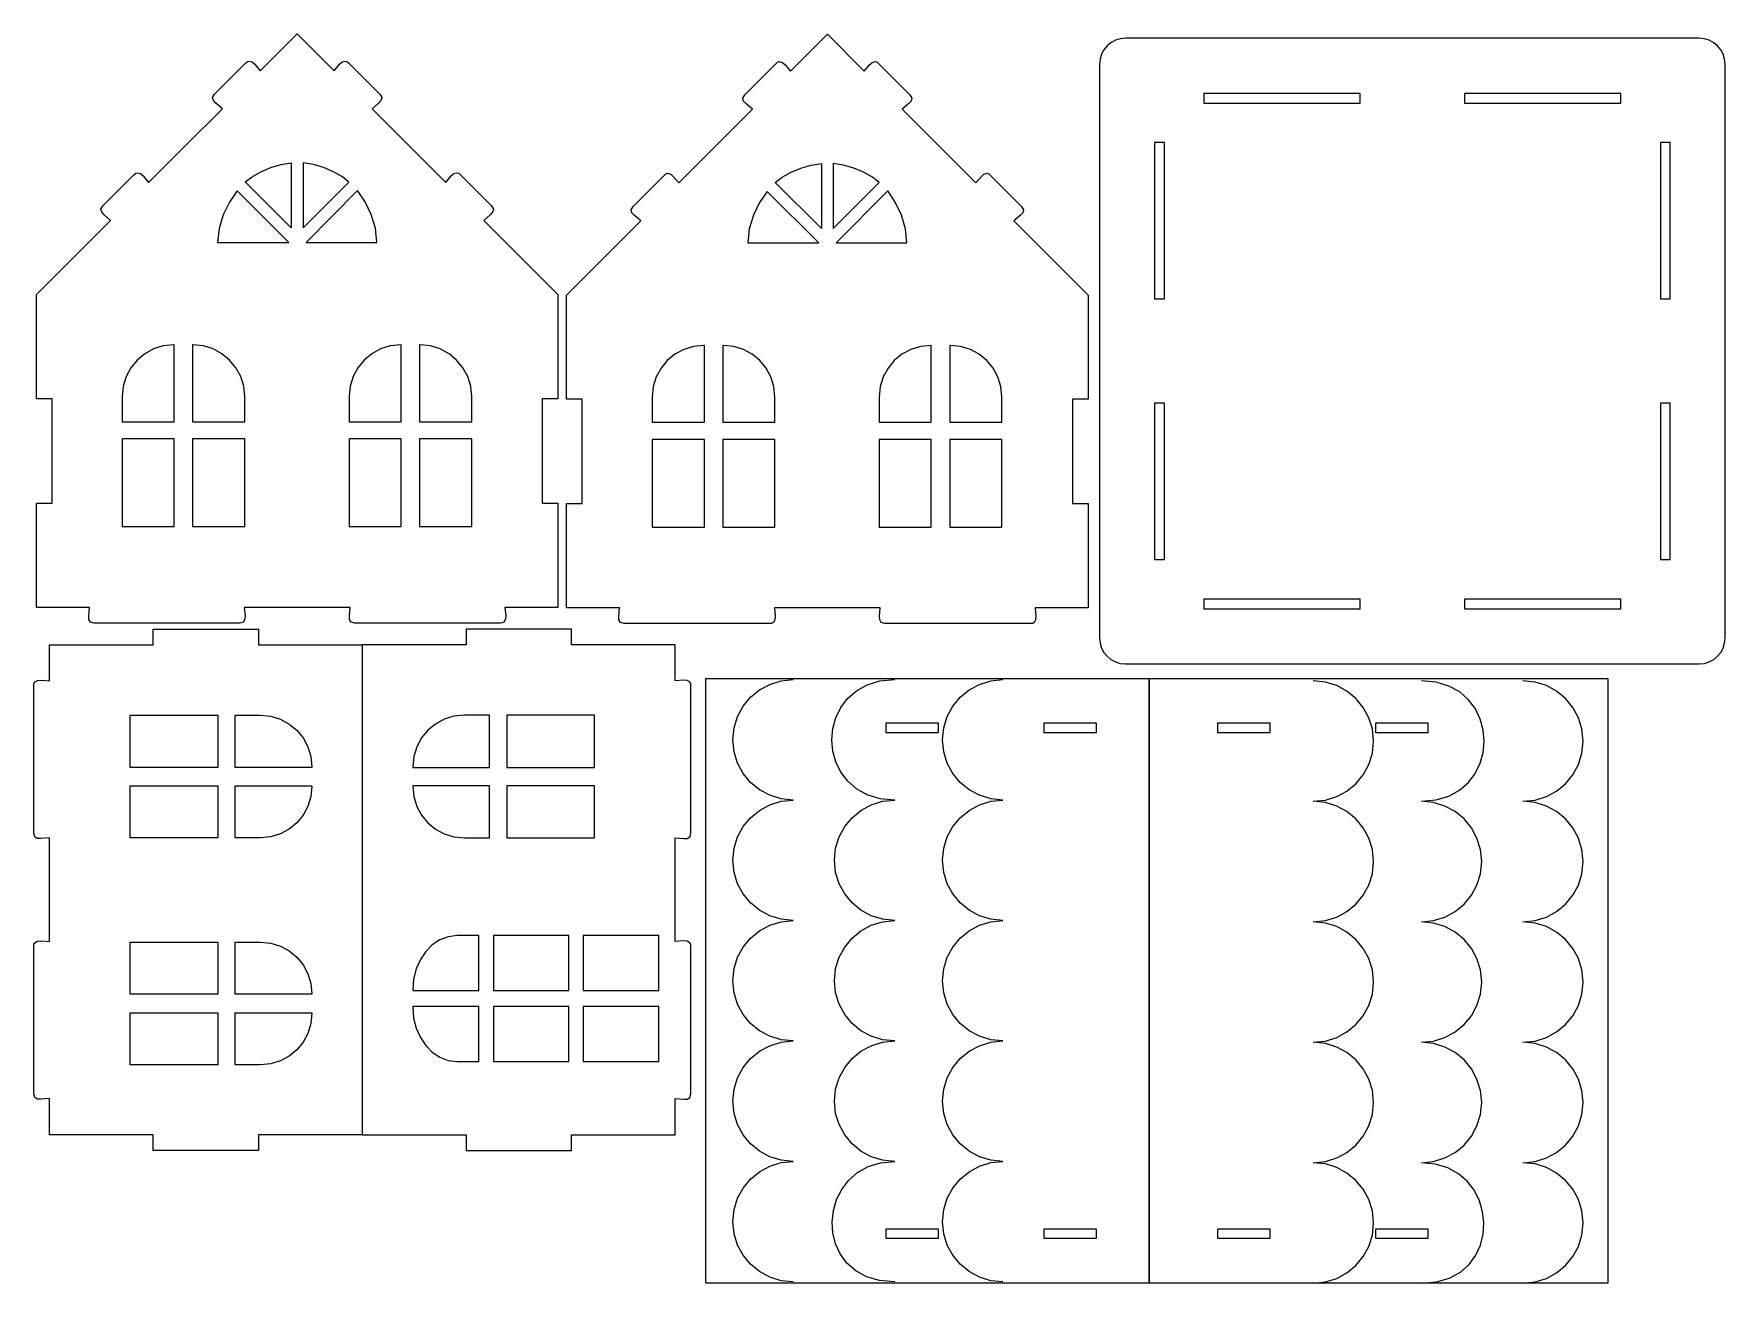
# Model space of a CAD drawing. Header units: millimetres. Extents: x -191 to 328, y 216 to 599.
import ezdxf

# ---------------------------------------------------------------- set-up
doc = ezdxf.new("R2010")
doc.units = ezdxf.units.MM
doc.layers.add('Layer 1', color=18, linetype='Continuous', true_color=0x000000)

msp = doc.modelspace()

# ---------------------------------------------------------------- linework, layer by layer
at = {"layer": 'Layer 1'}
for p, q in [((-121.09, 588.1), (-109.77, 599.41)), ((-109.77, 599.41), (-98.46, 588.1)), ((41.58, 587.94), (52.9, 599.26)), ((52.9, 599.26), (64.21, 587.94)), ((141.29, 597.42), (139.94, 596.68)), ((142.8, 597.89), (141.29, 597.42)), ((144.41, 598.05), (142.8, 597.89)), ((320.41, 598.05), (144.41, 598.05)), ((322.02, 597.89), (320.41, 598.05)), ((323.52, 597.42), (322.02, 597.89)), ((324.88, 596.68), (323.52, 597.42)), ((136.57, 591.66), (136.41, 590.05)), ((137.04, 593.16), (136.57, 591.66)), ((137.77, 594.52), (137.04, 593.16)), ((138.75, 595.71), (137.77, 594.52)), ((139.94, 596.68), (138.75, 595.71)), ((326.06, 595.71), (324.88, 596.68)), ((327.04, 594.52), (326.06, 595.71)), ((327.78, 593.16), (327.04, 594.52)), ((328.24, 591.66), (327.78, 593.16)), ((328.41, 590.05), (328.24, 591.66)), ((-135.11, 580.86), (-125.49, 590.49)), ((-125.49, 590.49), (-125.05, 590.89)), ((-125.05, 590.89), (-124.52, 591.07)), ((-124.52, 591.07), (-124.51, 591.07)), ((-124.51, 591.07), (-123.56, 590.8)), ((-123.56, 590.8), (-122.75, 590.09)), ((-122.75, 590.09), (-121.09, 588.1)), ((-98.46, 588.1), (-96.79, 590.09)), ((-96.79, 590.09), (-95.99, 590.8)), ((-95.99, 590.8), (-95.03, 591.07)), ((-95.03, 591.07), (-95.02, 591.07)), ((-95.02, 591.07), (-94.5, 590.89)), ((-94.5, 590.89), (-94.06, 590.49)), ((-94.06, 590.49), (-84.43, 580.86)), ((27.56, 580.71), (37.18, 590.33)), ((37.18, 590.33), (37.62, 590.73)), ((37.62, 590.73), (38.15, 590.91)), ((38.15, 590.91), (38.16, 590.91)), ((38.16, 590.91), (39.11, 590.65)), ((39.11, 590.65), (39.92, 589.93)), ((39.92, 589.93), (41.58, 587.94)), ((64.21, 587.94), (65.87, 589.93)), ((65.87, 589.93), (66.68, 590.65)), ((66.68, 590.65), (67.63, 590.91)), ((67.63, 590.91), (67.65, 590.91)), ((67.65, 590.91), (68.17, 590.73)), ((68.17, 590.73), (68.61, 590.33)), ((68.61, 590.33), (78.24, 580.71)), ((136.41, 590.05), (136.41, 414.05)), ((328.41, 414.05), (328.41, 590.05)), ((-144.05, 565.13), (-132.74, 576.44)), ((-135.72, 579.84), (-135.11, 580.86)), ((-135.72, 579.83), (-135.72, 579.84)), ((-135.47, 578.94), (-135.72, 579.83)), ((-134.75, 578.15), (-135.47, 578.94)), ((-132.74, 576.44), (-134.75, 578.15)), ((-84.8, 578.15), (-86.81, 576.44)), ((-86.81, 576.44), (-75.49, 565.13)), ((-84.08, 578.94), (-84.8, 578.15)), ((-84.43, 580.86), (-83.82, 579.84)), ((-83.82, 579.83), (-84.08, 578.94)), ((-83.82, 579.84), (-83.82, 579.83)), ((18.61, 564.98), (29.93, 576.29)), ((26.94, 579.69), (27.56, 580.71)), ((26.94, 579.68), (26.94, 579.69)), ((27.2, 578.78), (26.94, 579.68)), ((27.92, 578), (27.2, 578.78)), ((29.93, 576.29), (27.92, 578)), ((77.87, 578), (75.86, 576.29)), ((75.86, 576.29), (87.18, 564.98)), ((78.59, 578.78), (77.87, 578)), ((78.24, 580.71), (78.85, 579.69)), ((78.85, 579.68), (78.59, 578.78)), ((78.85, 579.69), (78.85, 579.68)), ((216.41, 581.15), (168.41, 581.15)), ((168.41, 581.15), (168.41, 578.15)), ((168.41, 578.15), (216.41, 578.15)), ((216.41, 578.15), (216.41, 581.15)), ((296.41, 581.15), (248.41, 581.15)), ((248.41, 581.15), (248.41, 578.15)), ((248.41, 578.15), (296.41, 578.15)), ((296.41, 578.15), (296.41, 581.15)), ((153.31, 566.05), (153.31, 518.05)), ((156.31, 566.05), (153.31, 566.05)), ((156.31, 518.05), (156.31, 566.05)), ((308.51, 566.05), (308.51, 518.05)), ((311.51, 566.05), (308.51, 566.05)), ((311.51, 518.05), (311.51, 566.05)), ((-155.37, 553.82), (-144.05, 565.13)), ((-75.49, 565.13), (-64.18, 553.82)), ((7.3, 553.66), (18.61, 564.98)), ((87.18, 564.98), (98.49, 553.66)), ((-169.39, 546.58), (-159.77, 556.21)), ((-159.77, 556.21), (-159.33, 556.61)), ((-159.33, 556.61), (-158.8, 556.79)), ((-158.8, 556.79), (-158.79, 556.79)), ((-158.79, 556.79), (-157.84, 556.52)), ((-157.84, 556.52), (-157.03, 555.81)), ((-157.03, 555.81), (-155.37, 553.82)), ((-125.75, 553.97), (-123.63, 555.53)), ((-123.63, 555.53), (-120.91, 557.11)), ((-120.91, 557.11), (-117.89, 558.37)), ((-117.89, 558.37), (-114.73, 559.28)), ((-114.73, 559.28), (-111.6, 559.8)), ((-111.6, 559.8), (-111.6, 559.8)), ((-111.6, 559.8), (-111.6, 539.83)), ((-107.94, 559.81), (-107.94, 539.83)), ((-104.82, 559.29), (-107.94, 559.81)), ((-101.66, 558.37), (-104.82, 559.29)), ((-98.63, 557.11), (-101.66, 558.37)), ((-95.91, 555.53), (-98.63, 557.11)), ((-93.89, 553.93), (-95.91, 555.53)), ((-64.18, 553.82), (-62.51, 555.81)), ((-62.51, 555.81), (-61.71, 556.52)), ((-61.71, 556.52), (-60.75, 556.79)), ((-60.75, 556.79), (-60.74, 556.79)), ((-60.74, 556.79), (-60.22, 556.61)), ((-60.22, 556.61), (-59.78, 556.21)), ((-59.78, 556.21), (-50.15, 546.58)), ((-6.72, 546.43), (2.9, 556.05)), ((2.9, 556.05), (3.34, 556.45)), ((3.34, 556.45), (3.87, 556.63)), ((3.87, 556.63), (3.88, 556.63)), ((3.88, 556.63), (4.83, 556.37)), ((4.83, 556.37), (5.64, 555.65)), ((5.64, 555.65), (7.3, 553.66)), ((36.92, 553.81), (39.04, 555.38)), ((39.04, 555.38), (41.76, 556.96)), ((41.76, 556.96), (44.78, 558.22)), ((44.78, 558.22), (47.94, 559.12)), ((47.94, 559.12), (51.06, 559.65)), ((51.06, 559.65), (51.06, 559.65)), ((51.06, 559.65), (51.06, 539.68)), ((54.73, 559.66), (54.73, 539.68)), ((57.85, 559.13), (54.73, 559.66)), ((61.01, 558.22), (57.85, 559.13)), ((64.04, 556.96), (61.01, 558.22)), ((66.75, 555.38), (64.04, 556.96)), ((68.78, 553.78), (66.75, 555.38)), ((98.49, 553.66), (100.16, 555.65)), ((100.16, 555.65), (100.96, 556.37)), ((100.96, 556.37), (101.92, 556.63)), ((101.92, 556.63), (101.93, 556.63)), ((101.93, 556.63), (102.45, 556.45)), ((102.45, 556.45), (102.89, 556.05)), ((102.89, 556.05), (112.52, 546.43)), ((-128.23, 551.18), (-130.56, 547.77)), ((-112.37, 535.41), (-128.23, 551.18)), ((-111.6, 539.83), (-125.75, 553.97)), ((-107.94, 539.83), (-93.89, 553.93)), ((-91.23, 551.34), (-107.05, 535.4)), ((-93.89, 553.93), (-93.89, 553.93)), ((-88.91, 547.9), (-91.23, 551.34)), ((34.44, 551.03), (32.1, 547.61)), ((50.3, 535.26), (34.44, 551.03)), ((51.06, 539.68), (36.92, 553.81)), ((54.73, 539.68), (68.78, 553.78)), ((71.44, 551.19), (55.62, 535.25)), ((68.78, 553.78), (68.78, 553.78)), ((73.76, 547.75), (71.44, 551.19)), ((-170.01, 545.55), (-170, 545.56)), ((-169.75, 544.66), (-170.01, 545.55)), ((-170, 545.56), (-169.39, 546.58)), ((-130.56, 547.77), (-132.46, 543.89)), ((-87.04, 543.96), (-88.91, 547.9)), ((-50.15, 546.58), (-49.54, 545.56)), ((-49.54, 545.55), (-49.8, 544.66)), ((-49.54, 545.56), (-49.54, 545.55)), ((-7.34, 545.41), (-6.72, 546.43)), ((-7.34, 545.4), (-7.34, 545.41)), ((-7.08, 544.5), (-7.34, 545.4)), ((32.1, 547.61), (30.2, 543.73)), ((75.63, 543.81), (73.76, 547.75)), ((112.52, 546.43), (113.13, 545.41)), ((113.13, 545.4), (112.87, 544.5)), ((113.13, 545.41), (113.13, 545.4)), ((-178.33, 530.85), (-167.02, 542.16)), ((-169.03, 543.87), (-169.75, 544.66)), ((-167.02, 542.16), (-169.03, 543.87)), ((-132.46, 543.89), (-133.74, 539.71)), ((-85.79, 539.74), (-87.04, 543.96)), ((-50.52, 543.87), (-52.53, 542.16)), ((-52.53, 542.16), (-41.21, 530.85)), ((-49.8, 544.66), (-50.52, 543.87)), ((-15.67, 530.7), (-4.35, 542.01)), ((-6.36, 543.72), (-7.08, 544.5)), ((-4.35, 542.01), (-6.36, 543.72)), ((30.2, 543.73), (28.93, 539.56)), ((76.88, 539.58), (75.63, 543.81)), ((112.15, 543.72), (110.14, 542.01)), ((110.14, 542.01), (121.46, 530.7)), ((112.87, 544.5), (112.15, 543.72)), ((-133.74, 539.71), (-134.21, 535.41)), ((-134.21, 535.41), (-112.37, 535.41)), ((-112.37, 535.41), (-112.37, 535.41)), ((-107.05, 535.4), (-85.34, 535.41)), ((-85.34, 535.41), (-85.79, 539.74)), ((-85.34, 535.41), (-85.34, 535.41)), ((28.93, 539.56), (28.46, 535.26)), ((28.46, 535.26), (50.3, 535.26)), ((50.3, 535.26), (50.3, 535.26)), ((55.62, 535.25), (77.33, 535.26)), ((77.33, 535.26), (76.88, 539.58)), ((77.33, 535.26), (77.33, 535.26)), ((-189.77, 519.41), (-178.33, 530.85)), ((-41.21, 530.85), (-29.77, 519.41)), ((-27.1, 519.26), (-15.67, 530.7)), ((-15.67, 530.7), (-15.67, 530.7)), ((121.46, 530.7), (132.9, 519.26)), ((-189.77, 487.41), (-189.77, 519.41)), ((-29.77, 519.41), (-29.77, 487.41)), ((-27.1, 487.26), (-27.1, 519.26)), ((132.9, 519.26), (132.9, 487.26)), ((153.31, 518.05), (156.31, 518.05)), ((308.51, 518.05), (311.51, 518.05)), ((-150.86, 503.62), (-153.83, 502.7)), ((-147.67, 503.94), (-150.86, 503.62)), ((-147.51, 503.94), (-147.67, 503.94)), ((-147.51, 503.94), (-147.51, 503.94)), ((-147.51, 480.39), (-147.51, 503.94)), ((-141.86, 503.94), (-141.86, 480.39)), ((-141.7, 503.94), (-141.86, 503.94)), ((-141.7, 503.94), (-141.7, 503.94)), ((-138.51, 503.62), (-141.7, 503.94)), ((-135.54, 502.7), (-138.51, 503.62)), ((-81.21, 503.62), (-84.18, 502.7)), ((-78.02, 503.94), (-81.21, 503.62)), ((-77.86, 503.94), (-78.02, 503.94)), ((-77.86, 503.94), (-77.86, 503.94)), ((-77.86, 480.39), (-77.86, 503.94)), ((-72.21, 503.94), (-72.21, 480.39)), ((-72.05, 503.94), (-72.21, 503.94)), ((-72.05, 503.94), (-72.05, 503.94)), ((-68.86, 503.62), (-72.05, 503.94)), ((-65.88, 502.7), (-68.86, 503.62)), ((11.81, 503.47), (8.83, 502.54)), ((15, 503.79), (11.81, 503.47)), ((15.16, 503.79), (15, 503.79)), ((15.16, 503.79), (15.16, 503.79)), ((15.16, 480.24), (15.16, 503.79)), ((20.81, 503.79), (20.81, 480.24)), ((20.97, 503.79), (20.81, 503.79)), ((20.97, 503.79), (20.97, 503.79)), ((24.16, 503.47), (20.97, 503.79)), ((27.13, 502.54), (24.16, 503.47)), ((81.46, 503.47), (78.49, 502.54)), ((84.65, 503.79), (81.46, 503.47)), ((84.81, 503.79), (84.65, 503.79)), ((84.81, 503.79), (84.81, 503.79)), ((84.81, 480.24), (84.81, 503.79)), ((90.46, 503.79), (90.46, 480.24)), ((90.62, 503.79), (90.46, 503.79)), ((90.62, 503.79), (90.62, 503.79)), ((93.81, 503.47), (90.62, 503.79)), ((96.78, 502.54), (93.81, 503.47)), ((-158.87, 499.3), (-160.8, 496.96)), ((-156.53, 501.24), (-158.87, 499.3)), ((-153.83, 502.7), (-156.53, 501.24)), ((-132.85, 501.24), (-135.54, 502.7)), ((-130.5, 499.3), (-132.85, 501.24)), ((-128.57, 496.96), (-130.5, 499.3)), ((-89.21, 499.3), (-91.15, 496.96)), ((-86.87, 501.24), (-89.21, 499.3)), ((-84.18, 502.7), (-86.87, 501.24)), ((-63.19, 501.24), (-65.88, 502.7)), ((-60.85, 499.3), (-63.19, 501.24)), ((-58.91, 496.96), (-60.85, 499.3)), ((3.8, 499.15), (1.86, 496.8)), ((6.14, 501.08), (3.8, 499.15)), ((8.83, 502.54), (6.14, 501.08)), ((29.82, 501.08), (27.13, 502.54)), ((32.16, 499.15), (29.82, 501.08)), ((34.1, 496.8), (32.16, 499.15)), ((73.45, 499.15), (71.52, 496.8)), ((75.8, 501.08), (73.45, 499.15)), ((78.49, 502.54), (75.8, 501.08)), ((99.47, 501.08), (96.78, 502.54)), ((101.82, 499.15), (99.47, 501.08)), ((103.75, 496.8), (101.82, 499.15)), ((-162.27, 494.26), (-163.19, 491.29)), ((-160.8, 496.96), (-162.27, 494.26)), ((-127.11, 494.26), (-128.57, 496.96)), ((-126.18, 491.29), (-127.11, 494.26)), ((-92.61, 494.26), (-93.54, 491.29)), ((-91.15, 496.96), (-92.61, 494.26)), ((-57.45, 494.26), (-58.91, 496.96)), ((-56.53, 491.29), (-57.45, 494.26)), ((0.4, 494.11), (-0.52, 491.14)), ((1.86, 496.8), (0.4, 494.11)), ((35.56, 494.11), (34.1, 496.8)), ((36.48, 491.14), (35.56, 494.11)), ((70.06, 494.11), (69.13, 491.14)), ((71.52, 496.8), (70.06, 494.11)), ((105.22, 494.11), (103.75, 496.8)), ((106.14, 491.14), (105.22, 494.11)), ((-163.19, 491.29), (-163.51, 488.1)), ((-163.51, 488.1), (-163.51, 480.39)), ((-125.86, 488.1), (-126.18, 491.29)), ((-125.86, 480.39), (-125.86, 488.1)), ((-93.54, 491.29), (-93.86, 488.1)), ((-93.86, 488.1), (-93.86, 480.39)), ((-56.21, 488.1), (-56.53, 491.29)), ((-56.21, 480.39), (-56.21, 488.1)), ((-0.52, 491.14), (-0.84, 487.95)), ((-0.84, 487.95), (-0.84, 480.24)), ((36.81, 487.95), (36.48, 491.14)), ((36.81, 480.24), (36.81, 487.95)), ((69.13, 491.14), (68.81, 487.95)), ((68.81, 487.95), (68.81, 480.24)), ((106.46, 487.95), (106.14, 491.14)), ((106.46, 480.24), (106.46, 487.95)), ((-184.97, 487.41), (-189.77, 487.41)), ((-184.97, 455.41), (-184.97, 487.41)), ((-34.57, 487.41), (-34.57, 455.41)), ((-29.77, 487.41), (-34.57, 487.41)), ((-22.3, 487.26), (-27.1, 487.26)), ((-22.3, 455.26), (-22.3, 487.26)), ((128.1, 487.26), (128.1, 455.26)), ((132.9, 487.26), (128.1, 487.26)), ((153.31, 486.05), (153.31, 438.05)), ((156.31, 486.05), (153.31, 486.05)), ((156.31, 438.05), (156.31, 486.05)), ((308.51, 486.05), (308.51, 438.05)), ((311.51, 486.05), (308.51, 486.05)), ((311.51, 438.05), (311.51, 486.05)), ((-163.51, 480.39), (-147.51, 480.39)), ((-141.86, 480.39), (-125.86, 480.39)), ((-93.86, 480.39), (-77.86, 480.39)), ((-72.21, 480.39), (-56.21, 480.39)), ((-0.84, 480.24), (15.16, 480.24)), ((20.81, 480.24), (36.81, 480.24)), ((68.81, 480.24), (84.81, 480.24)), ((90.46, 480.24), (106.46, 480.24)), ((-163.51, 475.1), (-163.51, 448.19)), ((-147.51, 475.1), (-163.51, 475.1)), ((-147.51, 448.19), (-147.51, 475.1)), ((-141.86, 475.1), (-141.86, 448.19)), ((-125.86, 475.1), (-141.86, 475.1)), ((-125.86, 448.19), (-125.86, 475.1)), ((-93.86, 475.1), (-93.86, 448.19)), ((-77.86, 475.1), (-93.86, 475.1)), ((-77.86, 448.19), (-77.86, 475.1)), ((-72.21, 475.1), (-72.21, 448.19)), ((-56.21, 475.1), (-72.21, 475.1)), ((-56.21, 448.19), (-56.21, 475.1)), ((-0.84, 474.95), (-0.84, 448.03)), ((15.16, 474.95), (-0.84, 474.95)), ((15.16, 448.03), (15.16, 474.95)), ((20.81, 474.95), (20.81, 448.03)), ((36.81, 474.95), (20.81, 474.95)), ((36.81, 448.03), (36.81, 474.95)), ((68.81, 474.95), (68.81, 448.03)), ((84.81, 474.95), (68.81, 474.95)), ((84.81, 448.03), (84.81, 474.95)), ((90.46, 474.95), (90.46, 448.03)), ((106.46, 474.95), (90.46, 474.95)), ((106.46, 448.03), (106.46, 474.95)), ((-189.77, 455.41), (-184.97, 455.41)), ((-189.77, 423.41), (-189.77, 455.41)), ((-34.57, 455.41), (-29.77, 455.41)), ((-29.77, 455.41), (-29.77, 423.41)), ((-27.1, 455.26), (-22.3, 455.26)), ((-27.1, 423.26), (-27.1, 455.26)), ((128.1, 455.26), (132.9, 455.26)), ((132.9, 455.26), (132.9, 423.26)), ((-163.51, 448.19), (-147.51, 448.19)), ((-141.86, 448.19), (-125.86, 448.19)), ((-93.86, 448.19), (-77.86, 448.19)), ((-72.21, 448.19), (-56.21, 448.19)), ((-0.84, 448.03), (15.16, 448.03)), ((20.81, 448.03), (36.81, 448.03)), ((68.81, 448.03), (84.81, 448.03)), ((90.46, 448.03), (106.46, 448.03)), ((153.31, 438.05), (156.31, 438.05)), ((308.51, 438.05), (311.51, 438.05)), ((216.41, 425.95), (168.41, 425.95)), ((168.41, 425.95), (168.41, 422.95)), ((216.41, 422.95), (216.41, 425.95)), ((296.41, 425.95), (248.41, 425.95)), ((248.41, 425.95), (248.41, 422.95)), ((296.41, 422.95), (296.41, 425.95)), ((-173.53, 423.41), (-189.77, 423.41)), ((-173.75, 420.78), (-173.53, 423.41)), ((-173.7, 419.72), (-173.75, 420.78)), ((-126.01, 423.41), (-125.78, 420.83)), ((-110.01, 423.41), (-126.01, 423.41)), ((-125.78, 420.83), (-125.85, 419.75)), ((-93.53, 423.41), (-110.01, 423.41)), ((-93.75, 420.78), (-93.53, 423.41)), ((-93.7, 419.72), (-93.75, 420.78)), ((-46.01, 423.41), (-45.78, 420.83)), ((-29.77, 423.41), (-46.01, 423.41)), ((-45.78, 420.83), (-45.85, 419.75)), ((-10.86, 423.26), (-27.1, 423.26)), ((-11.08, 420.63), (-10.86, 423.26)), ((-11.03, 419.57), (-11.08, 420.63)), ((36.66, 423.26), (36.89, 420.67)), ((52.66, 423.26), (36.66, 423.26)), ((36.89, 420.67), (36.82, 419.6)), ((69.14, 423.26), (52.66, 423.26)), ((68.92, 420.63), (69.14, 423.26)), ((68.97, 419.57), (68.92, 420.63)), ((116.66, 423.26), (116.89, 420.67)), ((132.9, 423.26), (116.66, 423.26)), ((116.89, 420.67), (116.82, 419.6)), ((168.41, 422.95), (216.41, 422.95)), ((248.41, 422.95), (296.41, 422.95)), ((-173.25, 418.91), (-173.7, 419.72)), ((-173.24, 418.9), (-173.25, 418.91)), ((-172.09, 418.61), (-173.24, 418.9)), ((-127.44, 418.61), (-172.09, 418.61)), ((-153.95, 416.76), (-121.63, 416.76)), ((-153.95, 411.96), (-153.95, 416.76)), ((-126.84, 418.64), (-127.44, 418.61)), ((-126.34, 418.88), (-126.84, 418.64)), ((-125.85, 419.75), (-126.34, 418.89)), ((-126.34, 418.89), (-126.34, 418.88)), ((-121.63, 416.76), (-121.63, 411.96)), ((-93.25, 418.91), (-93.7, 419.72)), ((-93.24, 418.9), (-93.25, 418.91)), ((-92.09, 418.61), (-93.24, 418.9)), ((-47.44, 418.61), (-92.09, 418.61)), ((-57.95, 416.76), (-57.95, 411.96)), ((-25.63, 416.76), (-57.95, 416.76)), ((-46.84, 418.64), (-47.44, 418.61)), ((-46.34, 418.88), (-46.84, 418.64)), ((-45.85, 419.75), (-46.34, 418.89)), ((-46.34, 418.89), (-46.34, 418.88)), ((-25.63, 411.96), (-25.63, 416.76)), ((-10.58, 418.75), (-11.03, 419.57)), ((-10.57, 418.75), (-10.58, 418.75)), ((-9.42, 418.46), (-10.57, 418.75)), ((35.23, 418.46), (-9.42, 418.46)), ((35.82, 418.48), (35.23, 418.46)), ((36.32, 418.73), (35.82, 418.48)), ((36.33, 418.74), (36.32, 418.73)), ((36.82, 419.6), (36.33, 418.74)), ((69.42, 418.75), (68.97, 419.57)), ((69.43, 418.75), (69.42, 418.75)), ((70.58, 418.46), (69.43, 418.75)), ((115.23, 418.46), (70.58, 418.46)), ((115.82, 418.48), (115.23, 418.46)), ((116.32, 418.73), (115.82, 418.48)), ((116.33, 418.74), (116.32, 418.73)), ((116.82, 419.6), (116.33, 418.74)), ((-185.79, 411.96), (-153.95, 411.96)), ((-185.79, 400.84), (-185.79, 411.96)), ((-121.63, 411.96), (-89.79, 411.96)), ((-89.79, 411.96), (-89.79, 261.56)), ((-57.95, 411.96), (-89.79, 411.96)), ((-89.79, 411.96), (-89.79, 261.56)), ((6.21, 411.96), (-25.63, 411.96)), ((6.21, 400.84), (6.21, 411.96)), ((136.41, 414.05), (136.57, 412.44)), ((136.57, 412.44), (137.04, 410.94)), ((137.04, 410.94), (137.77, 409.58)), ((327.04, 409.58), (327.78, 410.94)), ((327.78, 410.94), (328.24, 412.44)), ((328.24, 412.44), (328.41, 414.05)), ((137.77, 409.58), (138.75, 408.39)), ((138.75, 408.39), (139.94, 407.42)), ((139.94, 407.42), (141.29, 406.68)), ((141.29, 406.68), (142.8, 406.21)), ((142.8, 406.21), (144.41, 406.05)), ((144.41, 406.05), (320.41, 406.05)), ((320.41, 406.05), (322.02, 406.21)), ((322.02, 406.21), (323.52, 406.68)), ((323.52, 406.68), (324.88, 407.42)), ((324.88, 407.42), (326.06, 408.39)), ((326.06, 408.39), (327.04, 409.58)), ((-190.59, 399.41), (-190.57, 400)), ((-190.57, 400), (-190.32, 400.5)), ((-190.32, 400.5), (-190.31, 400.51)), ((-190.31, 400.51), (-189.45, 401)), ((-189.45, 401), (-188.38, 401.07)), ((-188.38, 401.07), (-185.79, 400.84)), ((8.79, 401.06), (6.21, 400.84)), ((9.87, 401), (8.79, 401.06)), ((10.73, 400.51), (9.87, 401)), ((10.74, 400.5), (10.73, 400.51)), ((10.98, 400), (10.74, 400.5)), ((11.01, 399.41), (10.98, 400)), ((15.64, 216.03), (15.64, 401.63)), ((15.64, 401.63), (151.64, 401.63)), ((32.08, 398.09), (35.23, 399.79)), ((35.23, 399.79), (38.7, 400.87)), ((38.7, 400.87), (42.43, 401.24)), ((61.82, 397.83), (65.14, 399.65)), ((65.14, 399.65), (69.05, 400.83)), ((69.05, 400.83), (73.58, 401.24)), ((96.41, 398.09), (99.56, 399.79)), ((99.56, 399.79), (103.03, 400.87)), ((103.03, 400.87), (106.76, 401.24)), ((151.64, 216.03), (151.64, 401.63)), ((151.64, 401.63), (292.44, 401.63)), ((151.64, 401.63), (151.64, 216.03)), ((205.74, 400.47), (202.01, 400.85)), ((209.21, 399.4), (205.74, 400.47)), ((239.71, 400.44), (235.19, 400.85)), ((243.63, 399.26), (239.71, 400.44)), ((270.06, 400.47), (266.33, 400.85)), ((273.54, 399.4), (270.06, 400.47)), ((292.44, 401.63), (292.44, 216.03)), ((-190.59, 354.12), (-190.59, 399.41)), ((11.01, 354.12), (11.01, 399.41)), ((27.08, 393.09), (29.34, 395.83)), ((29.34, 395.83), (32.08, 398.09)), ((57.01, 392.67), (59.12, 395.47)), ((59.12, 395.47), (61.82, 397.83)), ((91.41, 393.09), (93.67, 395.83)), ((93.67, 395.83), (96.41, 398.09)), ((212.36, 397.69), (209.21, 399.4)), ((215.1, 395.44), (212.36, 397.69)), ((217.36, 392.7), (215.1, 395.44)), ((246.94, 397.44), (243.63, 399.26)), ((249.65, 395.07), (246.94, 397.44)), ((251.76, 392.28), (249.65, 395.07)), ((276.68, 397.69), (273.54, 399.4)), ((279.43, 395.44), (276.68, 397.69)), ((281.69, 392.7), (279.43, 395.44)), ((-161.02, 390.32), (-134.1, 390.32)), ((-161.02, 374.32), (-161.02, 390.32)), ((-134.1, 390.32), (-134.1, 374.32)), ((-128.81, 390.32), (-121.1, 390.32)), ((-128.81, 374.32), (-128.81, 390.32)), ((-121.1, 390.32), (-117.91, 390)), ((-117.91, 390), (-114.94, 389.08)), ((-61.67, 390), (-64.64, 389.07)), ((-58.48, 390.32), (-61.67, 390)), ((-50.77, 390.32), (-58.48, 390.32)), ((-50.77, 374.32), (-50.77, 390.32)), ((-18.57, 390.32), (-45.48, 390.32)), ((-45.48, 390.32), (-45.48, 374.32)), ((-18.57, 374.32), (-18.57, 390.32)), ((24.29, 386.48), (25.37, 389.95)), ((25.37, 389.95), (27.08, 393.09)), ((54.61, 386.21), (55.51, 389.55)), ((55.51, 389.55), (57.01, 392.67)), ((88.62, 386.48, 10.27), (89.7, 389.95, 10.27)), ((89.7, 389.95), (91.41, 393.09)), ((219.07, 389.56), (217.36, 392.7)), ((220.14, 386.09, 10.27), (219.07, 389.56, 10.27)), ((253.26, 389.15), (251.76, 392.28)), ((283.39, 389.56), (281.69, 392.7)), ((284.47, 386.09), (283.39, 389.56)), ((-114.94, 389.08), (-112.25, 387.61)), ((-112.25, 387.61), (-109.9, 385.68)), ((-109.9, 385.68), (-107.97, 383.33)), ((-69.68, 385.68), (-71.61, 383.33)), ((-67.33, 387.61), (-69.68, 385.68)), ((-64.64, 389.07), (-67.33, 387.61)), ((23.92, 382.76), (24.29, 386.48)), ((54.32, 382.76), (54.61, 386.21)), ((70.92, 384.93, 10.27), (70.92, 387.93, 10.27)), ((70.92, 387.93, 10.27), (86.92, 387.93, 10.27)), ((86.92, 384.93, 10.27), (70.92, 384.93, 10.27)), ((86.92, 387.93, 10.27), (86.92, 384.93, 10.27)), ((88.25, 382.76, 10.27), (88.62, 386.48, 10.27)), ((119.4, 384.93, 10.27), (119.4, 387.93, 10.27)), ((119.4, 387.93, 10.27), (135.4, 387.93, 10.27)), ((135.4, 384.93, 10.27), (119.4, 384.93, 10.27)), ((135.4, 387.93, 10.27), (135.4, 384.93, 10.27)), ((172.68, 384.93, 10.27), (172.68, 387.93, 10.27)), ((172.68, 387.93, 10.27), (188.68, 387.93, 10.27)), ((188.68, 384.93, 10.27), (172.68, 384.93, 10.27)), ((188.68, 387.93, 10.27), (188.68, 384.93, 10.27)), ((220.52, 382.37, 10.27), (220.14, 386.09, 10.27)), ((221.16, 384.93, 10.27), (221.16, 387.93, 10.27)), ((221.16, 387.93, 10.27), (237.16, 387.93, 10.27)), ((237.16, 384.93, 10.27), (221.16, 384.93, 10.27)), ((237.16, 387.93, 10.27), (237.16, 384.93, 10.27)), ((254.15, 385.82), (253.26, 389.15)), ((254.45, 382.37), (254.15, 385.82)), ((284.85, 382.37), (284.47, 386.09)), ((-107.97, 383.33), (-106.51, 380.64)), ((-106.51, 380.64), (-105.58, 377.67)), ((-73.08, 380.64), (-74, 377.67)), ((-71.61, 383.33), (-73.08, 380.64)), ((24.29, 379.04), (23.92, 382.76)), ((25.37, 375.57), (24.29, 379.04)), ((54.62, 379.31), (54.32, 382.76)), ((55.53, 375.97), (54.62, 379.31)), ((88.62, 379.04), (88.25, 382.76)), ((89.7, 375.57), (88.62, 379.04)), ((220.14, 378.64), (220.52, 382.37)), ((253.24, 375.58), (254.15, 378.92)), ((254.15, 378.92), (254.45, 382.37)), ((284.47, 378.64), (284.85, 382.37)), ((-134.1, 374.32), (-161.02, 374.32)), ((-105.26, 374.32), (-128.81, 374.32)), ((-105.58, 377.67), (-105.26, 374.48)), ((-105.26, 374.48), (-105.26, 374.48)), ((-105.26, 374.48), (-105.26, 374.32)), ((-74, 377.67), (-74.32, 374.48)), ((-74.32, 374.48), (-74.32, 374.48)), ((-74.32, 374.48), (-74.32, 374.32)), ((-74.32, 374.32), (-50.77, 374.32)), ((-45.48, 374.32), (-18.57, 374.32)), ((27.08, 372.43), (25.37, 375.57)), ((57.04, 372.85), (55.53, 375.97)), ((91.41, 372.43), (89.7, 375.57)), ((217.36, 372.03), (219.07, 375.17)), ((219.07, 375.17), (220.14, 378.64)), ((251.73, 372.46), (253.24, 375.58)), ((281.69, 372.03), (283.39, 375.17)), ((283.39, 375.17), (284.47, 378.64)), ((-161.02, 368.67), (-134.1, 368.67)), ((-161.02, 352.67), (-161.02, 368.67)), ((-134.1, 368.67), (-134.1, 352.67)), ((-128.81, 368.67), (-105.26, 368.67)), ((-128.81, 352.67), (-128.81, 368.67)), ((-105.26, 368.51), (-105.58, 365.32)), ((-105.26, 368.67), (-105.26, 368.67)), ((-105.26, 368.67), (-105.26, 368.51)), ((-74.32, 368.67), (-74.32, 368.67)), ((-50.77, 368.67), (-74.32, 368.67)), ((-74.32, 368.67), (-74.32, 368.51)), ((-74.32, 368.51), (-74, 365.32)), ((-50.77, 352.67), (-50.77, 368.67)), ((-18.57, 368.67), (-45.48, 368.67)), ((-45.48, 368.67), (-45.48, 352.67)), ((-18.57, 352.67), (-18.57, 368.67)), ((29.34, 369.69), (27.08, 372.43)), ((32.08, 367.43), (29.34, 369.69)), ((59.15, 370.05), (57.04, 372.85)), ((61.85, 367.69), (59.15, 370.05)), ((93.67, 369.69), (91.41, 372.43)), ((96.41, 367.43), (93.67, 369.69)), ((212.36, 367.04), (215.1, 369.3)), ((215.1, 369.3), (217.36, 372.03)), ((246.91, 367.3), (249.62, 369.66)), ((249.62, 369.66), (251.73, 372.46)), ((276.68, 367.04), (279.43, 369.3)), ((279.43, 369.3), (281.69, 372.03)), ((-105.58, 365.32), (-106.51, 362.35)), ((-74, 365.32), (-73.08, 362.35)), ((35.23, 365.73), (32.08, 367.43)), ((38.7, 364.65), (35.23, 365.73)), ((35.23, 362.82), (38.7, 363.9)), ((42.43, 364.28), (38.7, 364.65)), ((38.7, 363.9), (42.43, 364.28)), ((65.16, 365.87), (61.85, 367.69)), ((69.07, 364.69), (65.16, 365.87)), ((66.37, 362.82), (69.84, 363.9)), ((73.58, 364.28), (69.07, 364.69)), ((69.84, 363.9), (73.58, 364.28)), ((99.56, 365.73), (96.41, 367.43)), ((103.03, 364.65), (99.56, 365.73)), ((99.56, 362.82), (103.03, 363.9)), ((106.76, 364.28), (103.03, 364.65)), ((103.03, 363.9), (106.76, 364.28)), ((202.01, 363.89), (205.74, 364.26)), ((205.74, 363.51), (202.01, 363.89)), ((205.74, 364.26), (209.21, 365.34)), ((209.21, 362.43), (205.74, 363.51)), ((209.21, 365.34), (212.36, 367.04)), ((235.19, 363.89), (239.7, 364.3)), ((238.92, 363.51), (235.19, 363.89)), ((242.4, 362.43), (238.92, 363.51)), ((239.7, 364.3), (243.6, 365.47)), ((243.6, 365.47), (246.91, 367.3)), ((266.33, 363.89), (270.06, 364.26)), ((270.06, 363.51), (266.33, 363.89)), ((270.06, 364.26), (273.54, 365.34)), ((273.54, 362.43), (270.06, 363.51)), ((273.54, 365.34), (276.68, 367.04)), ((-107.97, 359.66), (-109.9, 357.31)), ((-106.51, 362.35), (-107.97, 359.66)), ((-73.08, 362.35), (-71.61, 359.66)), ((-71.61, 359.66), (-69.68, 357.31)), ((27.08, 356.13), (29.34, 358.86)), ((29.34, 358.86), (32.08, 361.12)), ((32.08, 361.12), (35.23, 362.82)), ((58.22, 356.13), (60.48, 358.86)), ((60.48, 358.86), (63.22, 361.12)), ((63.22, 361.12), (66.37, 362.82)), ((91.41, 356.13), (93.67, 358.86)), ((93.67, 358.86), (96.41, 361.12)), ((96.41, 361.12), (99.56, 362.82)), ((212.36, 360.73), (209.21, 362.43)), ((215.1, 358.47), (212.36, 360.73)), ((217.36, 355.74), (215.1, 358.47)), ((245.54, 360.73), (242.4, 362.43)), ((248.28, 358.47), (245.54, 360.73)), ((250.54, 355.74), (248.28, 358.47)), ((276.68, 360.73), (273.54, 362.43)), ((279.43, 358.47), (276.68, 360.73)), ((281.69, 355.74), (279.43, 358.47)), ((-190.3, 352.97), (-190.59, 354.12)), ((-190.3, 352.96), (-190.3, 352.97)), ((-189.48, 352.51), (-190.3, 352.96)), ((-117.91, 352.99), (-121.1, 352.67)), ((-114.94, 353.92), (-117.91, 352.99)), ((-112.25, 355.38), (-114.94, 353.92)), ((-109.9, 357.31), (-112.25, 355.38)), ((-69.68, 357.31), (-67.33, 355.38)), ((-67.33, 355.38), (-64.64, 353.92)), ((-64.64, 353.92), (-61.67, 352.99)), ((-61.67, 352.99), (-58.48, 352.67)), ((9.9, 352.51), (10.72, 352.96)), ((10.72, 352.97), (11.01, 354.12)), ((10.72, 352.96), (10.72, 352.97)), ((24.29, 349.52), (25.37, 352.99)), ((25.37, 352.99), (27.08, 356.13)), ((55.44, 349.52), (56.52, 352.99)), ((56.52, 352.99), (58.22, 356.13)), ((88.62, 349.52), (89.7, 352.99)), ((89.7, 352.99), (91.41, 356.13)), ((219.07, 352.6), (217.36, 355.74)), ((252.25, 352.6), (250.54, 355.74)), ((283.39, 352.6), (281.69, 355.74)), ((-188.42, 352.46), (-189.48, 352.51)), ((-185.79, 352.68), (-188.42, 352.46)), ((-185.79, 336.52), (-185.79, 352.68)), ((-134.1, 352.67), (-161.02, 352.67)), ((-121.1, 352.67), (-128.81, 352.67)), ((-58.48, 352.67), (-50.77, 352.67)), ((-45.48, 352.67), (-18.57, 352.67)), ((6.21, 352.68), (8.84, 352.46)), ((6.21, 336.52), (6.21, 352.68)), ((8.84, 352.46), (9.9, 352.51)), ((23.92, 345.8), (24.29, 349.52)), ((55.06, 345.8), (55.44, 349.52)), ((88.25, 345.8), (88.62, 349.52)), ((220.14, 349.13), (219.07, 352.6)), ((220.52, 345.4), (220.14, 349.13)), ((253.33, 349.13), (252.25, 352.6)), ((253.71, 345.4), (253.33, 349.13)), ((284.47, 349.13), (283.39, 352.6)), ((284.85, 345.4), (284.47, 349.13)), ((24.29, 342.07), (23.92, 345.8)), ((55.44, 342.07), (55.06, 345.8)), ((88.62, 342.07), (88.25, 345.8)), ((220.14, 341.68), (220.52, 345.4)), ((253.33, 341.68), (253.71, 345.4)), ((284.47, 341.68), (284.85, 345.4)), ((25.37, 338.6), (24.29, 342.07)), ((27.08, 335.46), (25.37, 338.6)), ((56.52, 338.6), (55.44, 342.07)), ((58.22, 335.46), (56.52, 338.6)), ((89.7, 338.6), (88.62, 342.07)), ((91.41, 335.46), (89.7, 338.6)), ((217.36, 335.07), (219.07, 338.21)), ((219.07, 338.21), (220.14, 341.68)), ((250.54, 335.07), (252.25, 338.21)), ((252.25, 338.21), (253.33, 341.68)), ((281.69, 335.07), (283.39, 338.21)), ((283.39, 338.21), (284.47, 341.68)), ((-185.79, 320.84), (-185.79, 336.52)), ((6.21, 320.84), (6.21, 336.52)), ((29.34, 332.73), (27.08, 335.46)), ((32.08, 330.47), (29.34, 332.73)), ((60.48, 332.73), (58.22, 335.46)), ((63.22, 330.47), (60.48, 332.73)), ((93.67, 332.73), (91.41, 335.46)), ((96.41, 330.47), (93.67, 332.73)), ((212.36, 330.08), (215.1, 332.33)), ((215.1, 332.33), (217.36, 335.07)), ((245.54, 330.08), (248.28, 332.33)), ((248.28, 332.33), (250.54, 335.07)), ((276.68, 330.08), (279.43, 332.33)), ((279.43, 332.33), (281.69, 335.07)), ((35.23, 328.77), (32.08, 330.47)), ((38.7, 327.69), (35.23, 328.77)), ((42.43, 327.31), (38.7, 327.69)), ((38.7, 326.94), (42.43, 327.31)), ((66.37, 328.77), (63.22, 330.47)), ((69.84, 327.69), (66.37, 328.77)), ((73.58, 327.31), (69.84, 327.69)), ((69.84, 326.94), (73.58, 327.31)), ((99.56, 328.77), (96.41, 330.47)), ((103.03, 327.69), (99.56, 328.77)), ((106.76, 327.31), (103.03, 327.69)), ((103.03, 326.94), (106.76, 327.31)), ((202.01, 326.92), (205.74, 327.3)), ((205.74, 327.3), (209.21, 328.37)), ((209.21, 328.37), (212.36, 330.08)), ((235.19, 326.92), (238.92, 327.3)), ((238.92, 327.3), (242.4, 328.37)), ((242.4, 328.37), (245.54, 330.08)), ((266.33, 326.92), (270.06, 327.3)), ((270.06, 327.3), (273.54, 328.37)), ((273.54, 328.37), (276.68, 330.08)), ((-63.44, 322.35), (-65.99, 321.37)), ((-60.7, 322.68), (-63.44, 322.35)), ((-54.07, 322.68), (-60.7, 322.68)), ((-54.07, 305.82), (-54.07, 322.68)), ((-26.38, 322.68), (-49.52, 322.68)), ((-49.52, 322.68), (-49.52, 305.82)), ((-26.38, 305.82), (-26.38, 322.68)), ((1.15, 322.68), (-21.98, 322.68)), ((-21.98, 322.68), (-21.98, 305.82)), ((1.15, 305.82), (1.15, 322.68)), ((27.08, 319.16), (29.34, 321.9)), ((29.34, 321.9), (32.08, 324.16)), ((32.08, 324.16), (35.23, 325.86)), ((35.23, 325.86), (38.7, 326.94)), ((58.22, 319.16), (60.48, 321.9)), ((60.48, 321.9), (63.22, 324.16)), ((63.22, 324.16), (66.37, 325.86)), ((66.37, 325.86), (69.84, 326.94)), ((91.41, 319.16), (93.67, 321.9)), ((93.67, 321.9), (96.41, 324.16)), ((96.41, 324.16), (99.56, 325.86)), ((99.56, 325.86), (103.03, 326.94)), ((205.74, 326.55), (202.01, 326.92)), ((209.21, 325.47), (205.74, 326.55)), ((212.36, 323.76), (209.21, 325.47)), ((215.1, 321.51), (212.36, 323.76)), ((238.92, 326.55), (235.19, 326.92)), ((242.4, 325.47), (238.92, 326.55)), ((245.54, 323.76), (242.4, 325.47)), ((248.28, 321.51), (245.54, 323.76)), ((270.06, 326.55), (266.33, 326.92)), ((273.54, 325.47), (270.06, 326.55)), ((276.68, 323.76), (273.54, 325.47)), ((279.43, 321.51), (276.68, 323.76)), ((-190.59, 319.41), (-190.57, 320)), ((-190.59, 274.12), (-190.59, 319.41)), ((-190.57, 320), (-190.32, 320.5)), ((-190.32, 320.5), (-190.31, 320.51)), ((-190.31, 320.51), (-189.45, 321)), ((-189.45, 321), (-188.38, 321.07)), ((-188.38, 321.07), (-185.79, 320.84)), ((-161.02, 320.67), (-134.1, 320.67)), ((-161.02, 304.67), (-161.02, 320.67)), ((-134.1, 320.67), (-134.1, 304.67)), ((-128.81, 320.67), (-121.1, 320.67)), ((-128.81, 304.67), (-128.81, 320.67)), ((-121.1, 320.67), (-117.91, 320.34)), ((-117.91, 320.34), (-114.94, 319.42)), ((-114.94, 319.42), (-112.25, 317.96)), ((-112.25, 317.96), (-109.9, 316.02)), ((-70.32, 317.79), (-71.99, 315.32)), ((-68.31, 319.83), (-70.32, 317.79)), ((-65.99, 321.37), (-68.31, 319.83)), ((8.79, 321.07), (6.21, 320.84)), ((9.87, 321), (8.79, 321.07)), ((10.73, 320.51), (9.87, 321)), ((10.74, 320.5), (10.73, 320.51)), ((10.98, 320), (10.74, 320.5)), ((11.01, 319.41), (10.98, 320)), ((11.01, 274.12), (11.01, 319.41)), ((25.37, 316.02), (27.08, 319.16)), ((56.52, 316.02), (58.22, 319.16)), ((89.7, 316.02), (91.41, 319.16)), ((217.36, 318.77), (215.1, 321.51)), ((219.07, 315.63), (217.36, 318.77)), ((250.54, 318.77), (248.28, 321.51)), ((252.25, 315.63), (250.54, 318.77)), ((281.69, 318.77), (279.43, 321.51)), ((283.39, 315.63), (281.69, 318.77)), ((-109.9, 316.02), (-107.97, 313.68)), ((-107.97, 313.68), (-106.51, 310.99)), ((-73.24, 312.49), (-74.04, 309.35)), ((-71.99, 315.32), (-73.24, 312.49)), ((23.92, 308.83), (24.29, 312.55)), ((24.29, 312.55), (25.37, 316.02)), ((55.06, 308.83), (55.44, 312.55)), ((55.44, 312.55), (56.52, 316.02)), ((88.25, 308.83), (88.62, 312.55)), ((88.62, 312.55), (89.7, 316.02)), ((220.14, 312.16), (219.07, 315.63)), ((220.52, 308.44), (220.14, 312.16)), ((253.33, 312.16), (252.25, 315.63)), ((253.71, 308.44), (253.33, 312.16)), ((284.47, 312.16), (283.39, 315.63)), ((284.85, 308.44), (284.47, 312.16)), ((-106.51, 310.99), (-105.58, 308.02)), ((-105.58, 308.02), (-105.26, 304.83)), ((-74.04, 309.35), (-74.31, 305.99)), ((24.29, 305.11), (23.92, 308.83)), ((55.44, 305.11), (55.06, 308.83)), ((88.62, 305.11), (88.25, 308.83)), ((220.14, 304.71), (220.52, 308.44)), ((253.33, 304.71), (253.71, 308.44)), ((284.47, 304.71), (284.85, 308.44)), ((-134.1, 304.67), (-161.02, 304.67)), ((-105.26, 304.67), (-128.81, 304.67)), ((-105.26, 304.83), (-105.26, 304.83)), ((-105.26, 304.83), (-105.26, 304.67)), ((-74.31, 305.99), (-74.31, 305.99)), ((-74.31, 305.99), (-74.31, 305.82)), ((-74.31, 305.82), (-54.07, 305.82)), ((-49.52, 305.82), (-26.38, 305.82)), ((-21.98, 305.82), (1.15, 305.82)), ((25.37, 301.64), (24.29, 305.11)), ((27.08, 298.5), (25.37, 301.64)), ((56.52, 301.64), (55.44, 305.11)), ((58.22, 298.5), (56.52, 301.64)), ((89.7, 301.64), (88.62, 305.11)), ((91.41, 298.5), (89.7, 301.64)), ((217.36, 298.11), (219.07, 301.24)), ((219.07, 301.24), (220.14, 304.71)), ((250.54, 298.11), (252.25, 301.25)), ((252.25, 301.25), (253.33, 304.71)), ((281.69, 298.11), (283.39, 301.24)), ((283.39, 301.24), (284.47, 304.71)), ((-161.02, 299.02), (-134.1, 299.02)), ((-161.02, 283.02), (-161.02, 299.02)), ((-134.1, 299.02), (-134.1, 283.02)), ((-128.81, 299.02), (-105.26, 299.02)), ((-128.81, 283.02), (-128.81, 299.02)), ((-105.26, 298.86), (-105.58, 295.67)), ((-105.26, 299.02), (-105.26, 299.02)), ((-105.26, 299.02), (-105.26, 298.86)), ((-74.31, 300.9), (-74.31, 300.9)), ((-54.07, 300.9), (-74.31, 300.9)), ((-74.31, 300.9), (-74.31, 300.73)), ((-74.31, 300.73), (-74.04, 297.37)), ((-74.04, 297.37), (-73.24, 294.24)), ((-54.07, 284.04), (-54.07, 300.9)), ((-26.38, 300.9), (-49.52, 300.9)), ((-49.52, 300.9), (-49.52, 284.04)), ((-26.38, 284.04), (-26.38, 300.9)), ((1.15, 300.9), (-21.98, 300.9)), ((-21.98, 300.9), (-21.98, 284.04)), ((1.15, 284.04), (1.15, 300.9)), ((29.34, 295.76), (27.08, 298.5)), ((60.48, 295.76), (58.22, 298.5)), ((93.67, 295.76), (91.41, 298.5)), ((215.1, 295.37), (217.36, 298.11)), ((248.28, 295.37), (250.54, 298.11)), ((279.43, 295.37), (281.69, 298.11)), ((-106.51, 292.69), (-107.97, 290)), ((-105.58, 295.67), (-106.51, 292.69)), ((-73.24, 294.24), (-71.99, 291.4)), ((-71.99, 291.4), (-70.32, 288.93)), ((32.08, 293.5), (29.34, 295.76)), ((35.23, 291.8), (32.08, 293.5)), ((38.7, 290.72), (35.23, 291.8)), ((42.43, 290.35), (38.7, 290.72)), ((63.22, 293.5), (60.48, 295.76)), ((66.37, 291.8), (63.22, 293.5)), ((69.84, 290.72), (66.37, 291.8)), ((73.58, 290.35), (69.84, 290.72)), ((96.41, 293.5), (93.67, 295.76)), ((99.56, 291.8), (96.41, 293.5)), ((103.03, 290.72), (99.56, 291.8)), ((106.76, 290.35), (103.03, 290.72)), ((205.74, 290.33), (209.21, 291.41)), ((209.21, 291.41), (212.36, 293.11)), ((212.36, 293.11), (215.1, 295.37)), ((238.92, 290.33), (242.4, 291.41)), ((242.4, 291.41), (245.54, 293.11)), ((245.54, 293.11), (248.28, 295.37)), ((270.06, 290.33), (273.54, 291.41)), ((273.54, 291.41), (276.68, 293.11)), ((276.68, 293.11), (279.43, 295.37)), ((-112.25, 285.72), (-114.94, 284.26)), ((-109.9, 287.66), (-112.25, 285.72)), ((-107.97, 290), (-109.9, 287.66)), ((-70.32, 288.93), (-68.31, 286.89)), ((-68.31, 286.89), (-65.99, 285.35)), ((29.34, 284.93), (32.08, 287.19)), ((32.08, 287.19), (35.23, 288.9)), ((35.23, 288.9), (38.7, 289.97)), ((38.7, 289.97), (42.43, 290.35)), ((60.48, 284.93), (63.22, 287.19)), ((63.22, 287.19), (66.37, 288.9)), ((66.37, 288.9), (69.84, 289.97)), ((69.84, 289.97), (73.58, 290.35)), ((93.67, 284.93), (96.41, 287.19)), ((96.41, 287.19), (99.56, 288.9)), ((99.56, 288.9), (103.03, 289.97)), ((103.03, 289.97), (106.76, 290.35)), ((202.01, 289.96), (205.74, 290.33)), ((205.74, 289.58), (202.01, 289.96)), ((209.21, 288.5), (205.74, 289.58)), ((212.36, 286.8), (209.21, 288.5)), ((215.1, 284.54), (212.36, 286.8)), ((235.19, 289.96), (238.92, 290.33)), ((238.92, 289.58), (235.19, 289.96)), ((242.4, 288.5), (238.92, 289.58)), ((245.54, 286.8), (242.4, 288.5)), ((248.28, 284.54), (245.54, 286.8)), ((266.33, 289.96), (270.06, 290.33)), ((270.06, 289.58), (266.33, 289.96)), ((273.54, 288.5), (270.06, 289.58)), ((276.68, 286.8), (273.54, 288.5)), ((279.43, 284.54), (276.68, 286.8)), ((-134.1, 283.02), (-161.02, 283.02)), ((-121.1, 283.02), (-128.81, 283.02)), ((-117.91, 283.34), (-121.1, 283.02)), ((-114.94, 284.26), (-117.91, 283.34)), ((-65.99, 285.35), (-63.44, 284.38)), ((-63.44, 284.38), (-60.7, 284.04)), ((-60.7, 284.04), (-54.07, 284.04)), ((-49.52, 284.04), (-26.38, 284.04)), ((-21.98, 284.04), (1.15, 284.04)), ((25.37, 279.06), (27.08, 282.2)), ((27.08, 282.2), (29.34, 284.93)), ((56.52, 279.06), (58.22, 282.2)), ((58.22, 282.2), (60.48, 284.93)), ((89.7, 279.06), (91.41, 282.2)), ((91.41, 282.2), (93.67, 284.93)), ((217.36, 281.81), (215.1, 284.54)), ((219.07, 278.67), (217.36, 281.81)), ((250.54, 281.81), (248.28, 284.54)), ((252.25, 278.67), (250.54, 281.81)), ((281.69, 281.81), (279.43, 284.54)), ((283.39, 278.67), (281.69, 281.81)), ((23.92, 271.87), (24.29, 275.59)), ((24.29, 275.59), (25.37, 279.06)), ((55.06, 271.87), (55.44, 275.59)), ((55.44, 275.59), (56.52, 279.06)), ((88.25, 271.87), (88.62, 275.59)), ((88.62, 275.59), (89.7, 279.06)), ((220.14, 275.2), (219.07, 278.67)), ((220.52, 271.47), (220.14, 275.2)), ((253.33, 275.2), (252.25, 278.67)), ((253.71, 271.47), (253.33, 275.2)), ((284.47, 275.2), (283.39, 278.67)), ((284.85, 271.47), (284.47, 275.2)), ((-190.3, 272.97), (-190.59, 274.12)), ((-190.3, 272.96), (-190.3, 272.97)), ((-189.48, 272.51), (-190.3, 272.96)), ((-188.42, 272.46), (-189.48, 272.51)), ((-185.79, 272.68), (-188.42, 272.46)), ((-185.79, 272.68), (-185.79, 272.68)), ((-185.79, 261.56), (-185.79, 272.68)), ((6.21, 272.68), (8.84, 272.46)), ((6.21, 261.56), (6.21, 272.68)), ((8.84, 272.46), (9.9, 272.51)), ((9.9, 272.51), (10.72, 272.96)), ((10.72, 272.97), (11.01, 274.12)), ((10.72, 272.96), (10.72, 272.97)), ((24.29, 268.14), (23.92, 271.87)), ((55.44, 268.14), (55.06, 271.87)), ((88.62, 268.14), (88.25, 271.87)), ((220.14, 267.75), (220.52, 271.47)), ((253.33, 267.75), (253.71, 271.47)), ((284.47, 267.75), (284.85, 271.47)), ((25.37, 264.67), (24.29, 268.14)), ((56.52, 264.67), (55.44, 268.14)), ((89.7, 264.67), (88.62, 268.14)), ((219.07, 264.28), (220.14, 267.75)), ((252.25, 264.28), (253.33, 267.75)), ((283.39, 264.28), (284.47, 267.75)), ((-153.95, 261.56), (-185.79, 261.56)), ((-153.95, 256.76), (-153.95, 261.56)), ((-121.63, 261.56), (-121.63, 256.76)), ((-89.79, 261.56), (-121.63, 261.56)), ((-89.79, 261.56), (-57.95, 261.56)), ((-57.95, 261.56), (-57.95, 256.76)), ((-25.63, 261.56), (6.21, 261.56)), ((-25.63, 256.76), (-25.63, 261.56)), ((27.08, 261.53), (25.37, 264.67)), ((29.34, 258.8), (27.08, 261.53)), ((58.22, 261.53), (56.52, 264.67)), ((60.48, 258.8), (58.22, 261.53)), ((91.41, 261.53), (89.7, 264.67)), ((93.67, 258.8), (91.41, 261.53)), ((215.1, 258.4), (217.36, 261.14)), ((217.36, 261.14), (219.07, 264.28)), ((248.28, 258.4), (250.54, 261.14)), ((250.54, 261.14), (252.25, 264.28)), ((279.43, 258.4), (281.69, 261.14)), ((281.69, 261.14), (283.39, 264.28)), ((-121.63, 256.76), (-153.95, 256.76)), ((-57.95, 256.76), (-25.63, 256.76)), ((32.08, 256.54), (29.34, 258.8)), ((35.23, 254.84), (32.08, 256.54)), ((38.7, 253.76), (35.23, 254.84)), ((63.22, 256.54), (60.48, 258.8)), ((66.37, 254.84), (63.22, 256.54)), ((69.84, 253.76), (66.37, 254.84)), ((96.41, 256.54), (93.67, 258.8)), ((99.56, 254.84), (96.41, 256.54)), ((103.03, 253.76), (99.56, 254.84)), ((205.74, 253.37), (209.21, 254.44)), ((209.21, 254.44), (212.36, 256.15)), ((212.36, 256.15), (215.1, 258.4)), ((238.92, 253.37), (242.4, 254.44)), ((242.4, 254.44), (245.54, 256.15)), ((245.54, 256.15), (248.28, 258.4)), ((270.06, 253.37), (273.54, 254.44)), ((273.54, 254.44), (276.68, 256.15)), ((276.68, 256.15), (279.43, 258.4)), ((29.34, 247.97), (32.08, 250.23)), ((32.08, 250.23), (35.23, 251.93)), ((35.23, 251.93), (38.7, 253.01)), ((42.43, 253.38), (38.7, 253.76)), ((38.7, 253.01), (42.43, 253.38)), ((59.45, 247.61), (62.15, 249.97)), ((62.15, 249.97), (65.41, 251.79)), ((65.41, 251.79), (69.22, 252.97)), ((69.22, 252.97), (73.58, 253.38)), ((73.58, 253.38), (69.84, 253.76)), ((93.67, 247.97), (96.41, 250.23)), ((96.41, 250.23), (99.56, 251.93)), ((99.56, 251.93), (103.03, 253.01)), ((106.76, 253.38), (103.03, 253.76)), ((103.03, 253.01), (106.76, 253.38)), ((202.01, 252.99), (205.74, 253.37)), ((205.74, 252.62), (202.01, 252.99)), ((209.21, 251.54), (205.74, 252.62)), ((212.36, 249.83), (209.21, 251.54)), ((215.1, 247.58), (212.36, 249.83)), ((235.19, 252.99), (238.92, 253.37)), ((239.54, 252.58), (235.19, 252.99)), ((243.35, 251.4), (239.54, 252.58)), ((246.61, 249.58), (243.35, 251.4)), ((249.32, 247.22), (246.61, 249.58)), ((266.33, 252.99), (270.06, 253.37)), ((270.06, 252.62), (266.33, 252.99)), ((273.54, 251.54), (270.06, 252.62)), ((276.68, 249.83), (273.54, 251.54)), ((279.43, 247.58), (276.68, 249.83)), ((25.37, 242.09), (27.08, 245.23)), ((27.08, 245.23), (29.34, 247.97)), ((55.75, 241.69), (57.31, 244.81)), ((57.31, 244.81), (59.45, 247.61)), ((89.7, 242.09), (91.41, 245.23)), ((91.41, 245.23), (93.67, 247.97)), ((217.36, 244.84), (215.1, 247.58)), ((219.07, 241.7), (217.36, 244.84)), ((251.45, 244.42), (249.32, 247.22)), ((253.01, 241.3), (251.45, 244.42)), ((281.69, 244.84), (279.43, 247.58)), ((283.39, 241.7), (281.69, 244.84)), ((24.29, 238.63), (25.37, 242.09)), ((54.78, 238.35), (55.75, 241.69)), ((88.62, 238.63), (89.7, 242.09)), ((220.14, 238.23), (219.07, 241.7)), ((253.99, 237.96), (253.01, 241.3)), ((284.47, 238.23), (283.39, 241.7)), ((23.92, 234.9), (24.29, 238.63)), ((24.29, 231.18), (23.92, 234.9)), ((54.39, 234.9), (54.78, 238.35)), ((54.6, 231.45), (54.39, 234.9)), ((88.25, 234.9), (88.62, 238.63)), ((88.62, 231.18), (88.25, 234.9)), ((220.52, 234.51), (220.14, 238.23)), ((220.14, 230.78), (220.52, 234.51)), ((254.38, 234.51), (253.99, 237.96)), ((254.17, 231.06), (254.38, 234.51)), ((284.85, 234.51), (284.47, 238.23)), ((284.47, 230.78), (284.85, 234.51)), ((25.37, 227.71), (24.29, 231.18)), ((55.42, 228.11), (54.6, 231.45)), ((70.92, 232.73), (86.92, 232.73)), ((70.92, 229.73), (70.92, 232.73)), ((86.92, 229.73), (70.92, 229.73)), ((86.92, 232.73), (86.92, 229.73)), ((89.7, 227.71), (88.62, 231.18)), ((119.4, 232.73), (135.4, 232.73)), ((119.4, 229.73), (119.4, 232.73)), ((135.4, 229.73), (119.4, 229.73)), ((135.4, 232.73), (135.4, 229.73)), ((172.68, 232.73), (188.68, 232.73)), ((172.68, 229.73), (172.68, 232.73)), ((188.68, 229.73), (172.68, 229.73)), ((188.68, 232.73), (188.68, 229.73)), ((219.07, 227.32), (220.14, 230.78)), ((221.16, 232.73), (237.16, 232.73)), ((221.16, 229.73), (221.16, 232.73)), ((237.16, 229.73), (221.16, 229.73)), ((237.16, 232.73), (237.16, 229.73)), ((253.34, 227.72), (254.17, 231.06)), ((283.39, 227.32), (284.47, 230.78)), ((27.08, 224.57), (25.37, 227.71)), ((29.34, 221.83), (27.08, 224.57)), ((56.86, 224.99), (55.42, 228.11)), ((58.92, 222.19), (56.86, 224.99)), ((91.41, 224.57), (89.7, 227.71)), ((93.67, 221.83), (91.41, 224.57)), ((215.1, 221.44), (217.36, 224.18)), ((217.36, 224.18), (219.07, 227.32)), ((249.85, 221.8), (251.91, 224.6)), ((251.91, 224.6), (253.34, 227.72)), ((279.43, 221.44), (281.69, 224.18)), ((281.69, 224.18), (283.39, 227.32)), ((32.08, 219.57), (29.34, 221.83)), ((35.23, 217.87), (32.08, 219.57)), ((61.61, 219.83), (58.92, 222.19)), ((64.95, 218.01), (61.61, 219.83)), ((68.93, 216.83), (64.95, 218.01)), ((96.41, 219.57), (93.67, 221.83)), ((99.56, 217.87), (96.41, 219.57)), ((209.21, 217.48), (212.36, 219.18)), ((212.36, 219.18), (215.1, 221.44)), ((243.82, 217.61), (247.15, 219.44)), ((247.15, 219.44), (249.85, 221.8)), ((273.54, 217.48), (276.68, 219.18)), ((276.68, 219.18), (279.43, 221.44)), ((151.64, 216.03), (15.64, 216.03)), ((38.7, 216.79), (35.23, 217.87)), ((42.43, 216.42), (38.7, 216.79)), ((73.58, 216.42), (68.93, 216.83)), ((103.03, 216.79), (99.56, 217.87)), ((106.76, 216.42), (103.03, 216.79)), ((292.44, 216.03), (151.64, 216.03)), ((202.01, 216.03), (205.74, 216.4)), ((205.74, 216.4), (209.21, 217.48)), ((235.19, 216.03), (239.83, 216.44)), ((239.83, 216.44), (243.82, 217.61)), ((266.33, 216.03), (270.06, 216.4)), ((270.06, 216.4), (273.54, 217.48))]:
    msp.add_line(p, q, dxfattribs=at)

doc.saveas('drawing.dxf')
